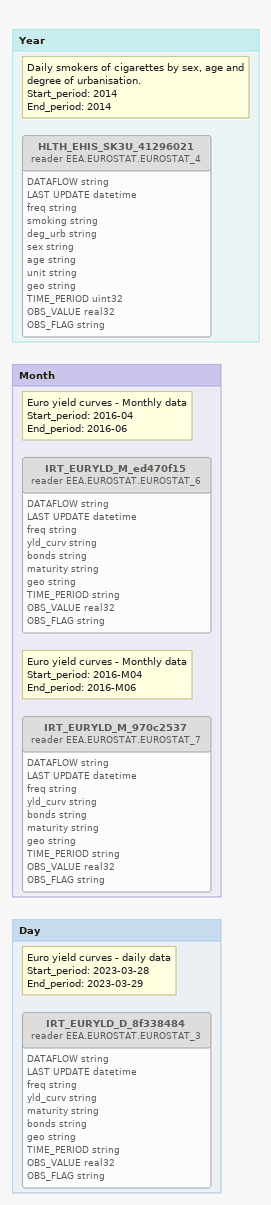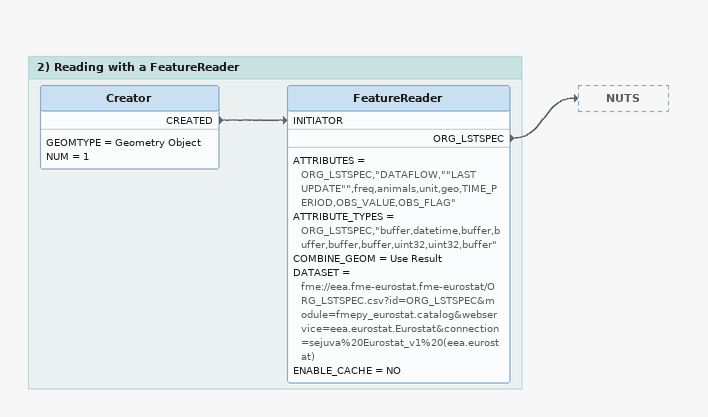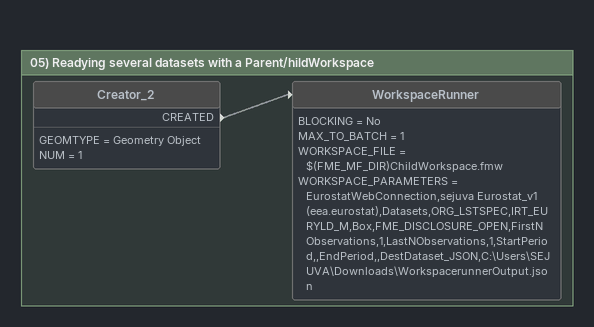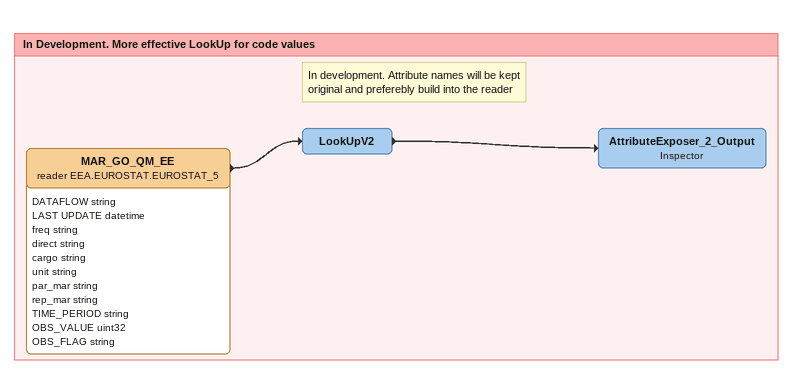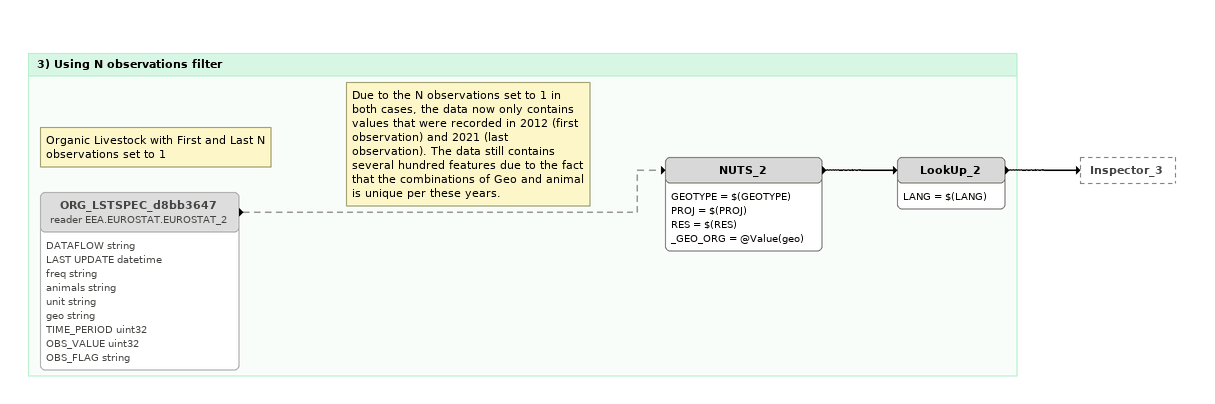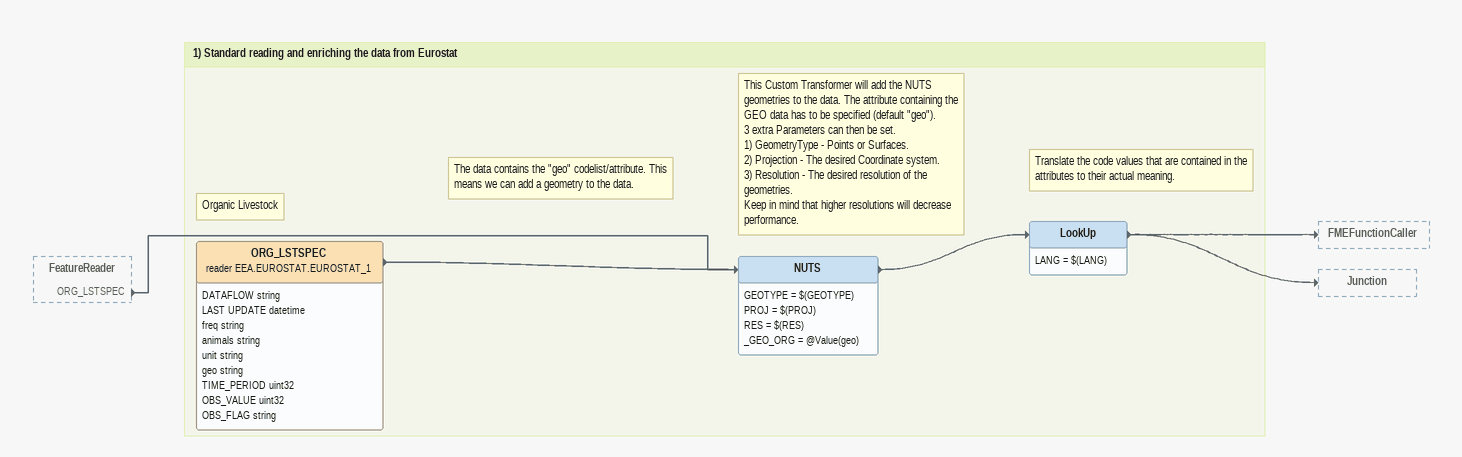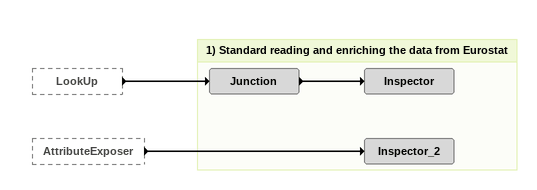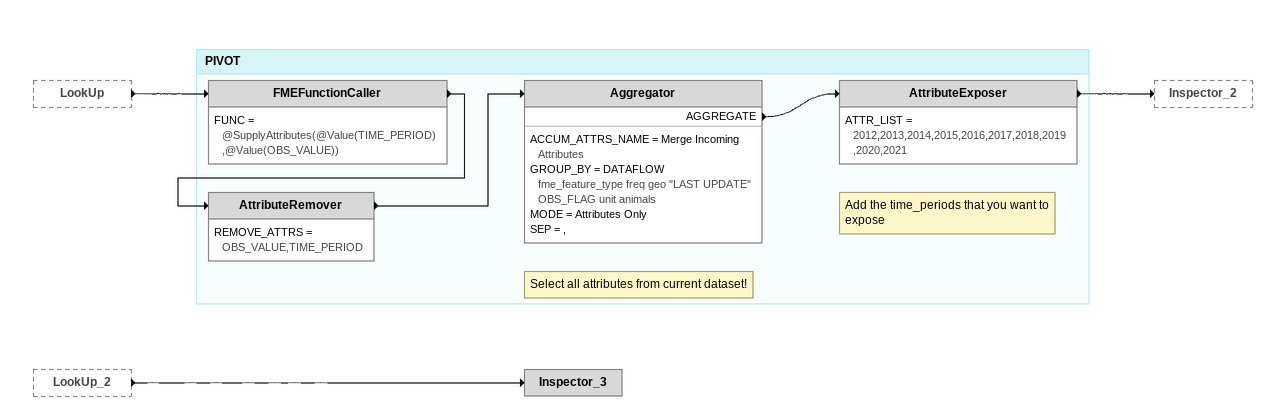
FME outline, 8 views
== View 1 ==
Bookmark: Month
Note: Euro yield curves - Monthly data / Start_period: 2016-04 / End_period: 2016-06
IRT_EURYLD_M_ed470f15 (reader EEA.EUROSTAT.EUROSTAT_6) [off]
    attributes: DATAFLOW string, LAST UPDATE datetime, freq string, yld_curv string, bonds string, maturity string, geo string, TIME_PERIOD string, OBS_VALUE real32, OBS_FLAG string
Note: Euro yield curves - Monthly data / Start_period: 2016-M04 / End_period: 2016-M06
IRT_EURYLD_M_970c2537 (reader EEA.EUROSTAT.EUROSTAT_7) [off]
    attributes: DATAFLOW string, LAST UPDATE datetime, freq string, yld_curv string, bonds string, maturity string, geo string, TIME_PERIOD string, OBS_VALUE real32, OBS_FLAG string

Bookmark: Day
Note: Euro yield curves - daily data / Start_period: 2023-03-28 / End_period: 2023-03-29
IRT_EURYLD_D_8f338484 (reader EEA.EUROSTAT.EUROSTAT_3) [off]
    attributes: DATAFLOW string, LAST UPDATE datetime, freq string, yld_curv string, maturity string, bonds string, geo string, TIME_PERIOD string, OBS_VALUE real32, OBS_FLAG string

Bookmark: Year
Note: Daily smokers of cigarettes by sex, age and degree of urbanisation. / Start_period: 2014 / End_period: 2014
HLTH_EHIS_SK3U_41296021 (reader EEA.EUROSTAT.EUROSTAT_4) [off]
    attributes: DATAFLOW string, LAST UPDATE datetime, freq string, smoking string, deg_urb string, sex string, age string, unit string, geo string, TIME_PERIOD uint32, OBS_VALUE real32, OBS_FLAG string

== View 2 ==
Bookmark: 2) Reading with a FeatureReader
Creator
    GEOMTYPE = Geometry Object
    NUM = 1
    CREATED -> FeatureReader [INITIATOR]
FeatureReader
    ATTRIBUTES = ORG_LSTSPEC,"DATAFLOW,""LAST UPDATE"",freq,animals,unit,geo,TIME_PERIOD,OBS_VALUE,OBS_FLAG"
    ATTRIBUTE_TYPES = ORG_LSTSPEC,"buffer,datetime,buffer,buffer,buffer,buffer,uint32,uint32,buffer"
    COMBINE_GEOM = Use Result
    DATASET = fme://eea.fme-eurostat.fme-eurostat/ORG_LSTSPEC.csv?id=ORG_LSTSPEC&module=fmepy_eurostat.catalog&webservice=eea.eurostat.Eurostat&connection=sejuva%20Eurostat_v1%20(eea.eurostat)
    ENABLE_CACHE = NO
    ORG_LSTSPEC -> NUTS

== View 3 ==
Bookmark: 05) Readying several datasets with a Parent/hildWorkspace
Creator_2 [off]
    GEOMTYPE = Geometry Object
    NUM = 1
    CREATED -> WorkspaceRunner [off]
WorkspaceRunner [off]
    BLOCKING = No
    MAX_TO_BATCH = 1
    WORKSPACE_FILE = $(FME_MF_DIR)ChildWorkspace.fmw
    WORKSPACE_PARAMETERS = EurostatWebConnection,sejuva Eurostat_v1 (eea.eurostat),Datasets,ORG_LSTSPEC,IRT_EURYLD_M,Box,FME_DISCLOSURE_OPEN,FirstNObservations,1,LastNObservations,1,StartPeriod,,EndPeriod,,DestDataset_JSON,C:\Users\SEJUVA\Downloads\WorkspacerunnerOutput.json

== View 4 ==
Bookmark: In Development. More effective LookUp for code values
MAR_GO_QM_EE (reader EEA.EUROSTAT.EUROSTAT_5)
    attributes: DATAFLOW string, LAST UPDATE datetime, freq string, direct string, cargo string, unit string, par_mar string, rep_mar string, TIME_PERIOD string, OBS_VALUE uint32, OBS_FLAG string
    -> LookUpV2
Note: In development. Attribute names will be kept original and preferebly build into the reader
LookUpV2
    -> AttributeExposer_2_Output
AttributeExposer_2_Output: Inspector

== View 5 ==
Bookmark: 3) Using N observations filter
Note: Organic Livestock with First and Last N observations set to 1
Note: Due to the N observations set to 1 in both cases, the data now only contains values that were recorded in 2012 (first observation) and 2021 (last observation). The data still contains several hundred features due to the fact that the combinations of Geo and animal is unique per these years.
ORG_LSTSPEC_d8bb3647 (reader EEA.EUROSTAT.EUROSTAT_2) [off]
    attributes: DATAFLOW string, LAST UPDATE datetime, freq string, animals string, unit string, geo string, TIME_PERIOD uint32, OBS_VALUE uint32, OBS_FLAG string
    -> NUTS_2 [off]
NUTS_2
    GEOTYPE = $(GEOTYPE)
    PROJ = $(PROJ)
    RES = $(RES)
    _GEO_ORG = @Value(geo)
    -> LookUp_2
LookUp_2
    LANG = $(LANG)
    -> Inspector_3

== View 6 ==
FeatureReader [outside]
    ORG_LSTSPEC -> NUTS

Bookmark: 1) Standard reading and enriching the data from Eurostat
Note: Organic Livestock
ORG_LSTSPEC (reader EEA.EUROSTAT.EUROSTAT_1)
    attributes: DATAFLOW string, LAST UPDATE datetime, freq string, animals string, unit string, geo string, TIME_PERIOD uint32, OBS_VALUE uint32, OBS_FLAG string
    -> NUTS
Note: The data contains the "geo" codelist/attribute. This means we can add a geometry to the data.
Note: This Custom Transformer will add the NUTS geometries to the data. The attribute containing the GEO data has to be specified (default "geo"). / 3 extra Parameters can then be set. / 1) GeometryType - Points or Surfaces. / 2) Projection - The desired Coordinate system. / 3) Resolution - The desired resolution of the geometries. / Keep in mind that higher resolutions will decrease performance.
NUTS
    GEOTYPE = $(GEOTYPE)
    PROJ = $(PROJ)
    RES = $(RES)
    _GEO_ORG = @Value(geo)
    -> LookUp
Note: Translate the code values that are contained in the attributes to their actual meaning.
LookUp
    LANG = $(LANG)
    -> FMEFunctionCaller
    -> Junction

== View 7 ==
LookUp [outside]
    -> Junction
AttributeExposer [outside]
    -> Inspector_2

Bookmark: 1) Standard reading and enriching the data from Eurostat
Junction
    -> Inspector
Inspector
Inspector_2

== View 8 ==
LookUp [outside]
    -> FMEFunctionCaller
LookUp_2 [outside]
    -> Inspector_3
Inspector_3

Bookmark: PIVOT
FMEFunctionCaller
    FUNC = @SupplyAttributes(@Value(TIME_PERIOD),@Value(OBS_VALUE))
    -> AttributeRemover
AttributeRemover
    REMOVE_ATTRS = OBS_VALUE,TIME_PERIOD
    -> Aggregator
Note: Select all attributes from current dataset!
Aggregator
    ACCUM_ATTRS_NAME = Merge Incoming Attributes
    GROUP_BY = DATAFLOW fme_feature_type freq geo "LAST UPDATE" OBS_FLAG unit animals
    MODE = Attributes Only
    SEP = ,
    AGGREGATE -> AttributeExposer
Note: Add the time_periods that you want to expose
AttributeExposer
    ATTR_LIST = 2012,2013,2014,2015,2016,2017,2018,2019,2020,2021
    -> Inspector_2
